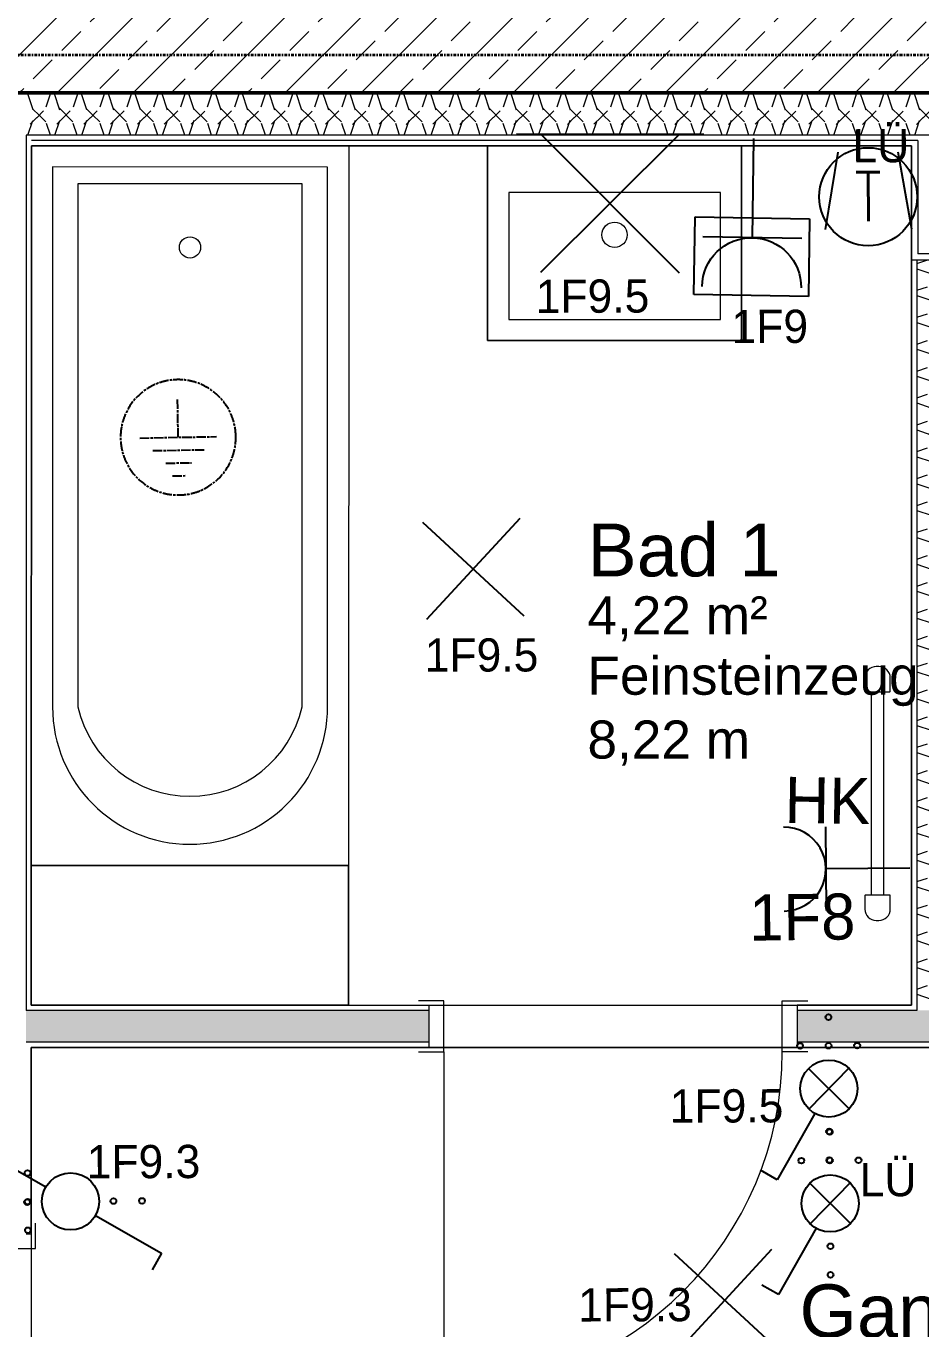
# Model space of a CAD drawing. Header units: metres. Extents: x -17679 to 22565, y -12299 to 33430.
# Drawn here: x -533 to 1582, y -4098 to -1020 of the extents above; entities that cross this region are included whole.
import ezdxf
from ezdxf.enums import TextEntityAlignment as Align

# ---------------------------------------------------------------- set-up
doc = ezdxf.new("R2010")
doc.units = ezdxf.units.M
doc.linetypes.add('ACAD_ISO08W100', pattern=[36, 24, -3, 6, -3])
doc.linetypes.add('Strich Punkt Mittel', pattern=[0.015875, 0.00635, -0.004763, 0, -0.004763])
doc.layers.get('0').update_dxf_attribs({"color": 252})
for name, color, linetype, lineweight in [('A_Decken', 8, 'Continuous', 13), ('A_Raeume_', 7, 'Continuous', 5), ('A_Raeume_Beschriftung_', 7, 'Continuous', 9), ('A_Raster_', 1, 'Continuous', 9), ('A_Sanitaer', 3, 'Continuous', 13), ('A_Tueren', 31, 'Continuous', 13), ('A_Waende', 7, 'Continuous', 13), ('M-EQPM', 50, 'Continuous', 5)]:
    doc.layers.add(name, color=color, linetype=linetype, lineweight=lineweight)
doc.layers.add('E_ERDUNG', color=150, linetype='ACAD_ISO08W100', true_color=0x0f87ff)
doc.layers.add('E_Steckdose+Schalter', color=150, linetype='Continuous', true_color=0x0b6cf4)
doc.layers.add('ET_LEGENDE - Wohnung$0$800_KO_HI____L', color=130, linetype='Continuous')
doc.styles.add('Arial_2', font='arial.ttf', dxfattribs={"height": 0.09})
doc.styles.add('Arial_4', font='arial.ttf', dxfattribs={"height": 0.125})
doc.styles.add('ET_LEGENDE - Wohnung$0$ROMANS', font='romans.shx', dxfattribs={"width": 0.6})

# ---------------------------------------------------------------- blocks, each defined once
blk = doc.blocks.new('*U548')
for p, q in [((25, 43.3), (91.7, 158.8)), ((91.7, 158.8), (120.5, 142.1)), ((-35.4, -35.4), (35.4, 35.4)), ((35.4, -35.4), (-35.4, 35.4))]:
    blk.add_line(p, q)
blk.add_circle((0, 0), 50)
at = {"layer": 'ET_LEGENDE - Wohnung$0$800_KO_HI____L'}
for centre in [(0, 125), (0, 75), (-50, -75), (0, -75), (50, -75), (0, -125)]:
    blk.add_circle(centre, 5, dxfattribs=at)
at = {"style": 'ET_LEGENDE - Wohnung$0$ROMANS', "width": 0.6, "flags": 1}
for tag, p in [('RAUMBUCHNUMMER', (-0.2, -465.7)), ('ANLAGE', (-0.2, -615.7))]:
    blk.add_attdef(tag, text='', height=100, dxfattribs=at).set_placement(p, align=Align.MIDDLE)
for tag, p in [('TEILANLAGE_NR', (-0.2, -765.7)), ('KOMPONENTE', (-0.2, -915.7)), ('KOMPONENTE_NR', (-0.2, -1065.7)), ('BEZEICHNUNG', (-0.2, -1215.7)), ('TYP', (-0.2, -1365.7)), ('HERSTELLER', (-0.2, -1515.7)), ('MODEL', (-0.2, -1665.7)), ('LEISTUNG_MAX', (-0.2, -1815.7)), ('SPEZIFISCH_1', (-0.2, -1965.7)), ('SPEZIFISCH_2', (-0.2, -2115.7)), ('SPEZIFISCH_3', (-0.2, -2265.7)), ('SPEZIFISCH_4', (-0.2, -2415.7)), ('SPEZIFISCH_5', (-0.2, -2565.7)), ('GEWERKE_CODE', (-0.2, -2715.7)), ('LV_POS', (-0.2, -2865.7)), ('ZAEHLER', (-0.2, -3015.7)), ('PLATZHALTER_1', (-0.2, -3165.7)), ('PLATZHALTER_2', (-0.2, -3315.7)), ('PLATZHALTER_3', (-0.2, -3465.7)), ('JOBLISTE_VDMA', (-0.2, -3615.7)), ('ET_SPEZIFISCH_1', (-0.2, -3765.7)), ('ET_SPEZIFISCH_2', (-0.2, -3915.7)), ('ET_SPEZIFISCH_3', (-0.2, -4065.7)), ('ET_SPEZIFISCH_4', (-0.2, -4215.7)), ('ET_SPEZIFISCH_5', (-0.2, -4365.7)), ('ET_SPEZIFISCH_6', (-0.2, -4515.7)), ('ET_SPEZIFISCH_7', (-0.2, -4665.7))]:
    blk.add_attdef(tag, text='', height=100, dxfattribs=at).set_placement(p, align=Align.MIDDLE_CENTER)
blk = doc.blocks.new('*U543')
for p, q in [((-70.7, -70.7), (70.7, 70.7)), ((70.7, -70.7), (-70.7, 70.7))]:
    blk.add_line(p, q)
at = {"style": 'ET_LEGENDE - Wohnung$0$ROMANS', "width": 0.6, "flags": 1}
for tag, p in [('RAUMBUCHNUMMER', (0, -400)), ('ANLAGE', (0, -550))]:
    blk.add_attdef(tag, text='', height=100, dxfattribs=at).set_placement(p, align=Align.MIDDLE)
for tag, p in [('TEILANLAGE_NR', (0, -700)), ('KOMPONENTE', (0, -850)), ('KOMPONENTE_NR', (0, -1000)), ('BEZEICHNUNG', (0, -1150)), ('TYP', (0, -1300)), ('HERSTELLER', (0, -1450)), ('MODEL', (0, -1600)), ('LEISTUNG_MAX', (0, -1750)), ('SPEZIFISCH_1', (0, -1900)), ('SPEZIFISCH_2', (0, -2050)), ('SPEZIFISCH_3', (0, -2200)), ('SPEZIFISCH_4', (0, -2350)), ('SPEZIFISCH_5', (0, -2500)), ('GEWERKE_CODE', (0, -2650)), ('LV_POS', (0, -2800)), ('ZAEHLER', (0, -2950)), ('PLATZHALTER_1', (0, -3100)), ('PLATZHALTER_2', (0, -3250)), ('PLATZHALTER_3', (0, -3400)), ('JOBLISTE_VDMA', (0, -3550)), ('ET_SPEZIFISCH_1', (0, -3700)), ('ET_SPEZIFISCH_2', (0, -3850)), ('ET_SPEZIFISCH_3', (0, -4000)), ('ET_SPEZIFISCH_4', (0, -4150)), ('ET_SPEZIFISCH_5', (0, -4300)), ('ET_SPEZIFISCH_6', (0, -4450)), ('ET_SPEZIFISCH_7', (0, -4600))]:
    blk.add_attdef(tag, text='', height=100, dxfattribs=at).set_placement(p, align=Align.MIDDLE_CENTER)
blk = doc.blocks.new('*U546')
for p, q in [((-70.7, -70.7), (70.7, 70.7)), ((70.7, -70.7), (-70.7, 70.7)), ((-95.7, -70.7), (95.7, -70.7))]:
    blk.add_line(p, q)
at = {"style": 'ET_LEGENDE - Wohnung$0$ROMANS', "width": 0.6, "flags": 1}
for tag, p in [('RAUMBUCHNUMMER', (0, -400)), ('ANLAGE', (0, -550))]:
    blk.add_attdef(tag, text='', height=100, dxfattribs=at).set_placement(p, align=Align.MIDDLE)
for tag, p in [('TEILANLAGE_NR', (0, -700)), ('KOMPONENTE', (0, -850)), ('KOMPONENTE_NR', (0, -1000)), ('BEZEICHNUNG', (0, -1150)), ('TYP', (0, -1300)), ('HERSTELLER', (0, -1450)), ('MODEL', (0, -1600)), ('LEISTUNG_MAX', (0, -1750)), ('SPEZIFISCH_1', (0, -1900)), ('SPEZIFISCH_2', (0, -2050)), ('SPEZIFISCH_3', (0, -2200)), ('SPEZIFISCH_4', (0, -2350)), ('SPEZIFISCH_5', (0, -2500)), ('GEWERKE_CODE', (0, -2650)), ('LV_POS', (0, -2800)), ('ZAEHLER', (0, -2950)), ('PLATZHALTER_1', (0, -3100)), ('PLATZHALTER_2', (0, -3250)), ('PLATZHALTER_3', (0, -3400)), ('JOBLISTE_VDMA', (0, -3550)), ('ET_SPEZIFISCH_1', (0, -3700)), ('ET_SPEZIFISCH_2', (0, -3850)), ('ET_SPEZIFISCH_3', (0, -4000)), ('ET_SPEZIFISCH_4', (0, -4150)), ('ET_SPEZIFISCH_5', (0, -4300)), ('ET_SPEZIFISCH_6', (0, -4450)), ('ET_SPEZIFISCH_7', (0, -4600))]:
    blk.add_attdef(tag, text='', height=100, dxfattribs=at).set_placement(p, align=Align.MIDDLE_CENTER)
blk = doc.blocks.new('*U547')
for p, q in [((0, 0), (0, 97.7)), ((-97.7, 0), (97.7, 0)), ((-65.1, -32.6), (65.1, -32.6)), ((-32.6, -65.1), (32.6, -65.1)), ((-16.3, -97.7), (16.3, -97.7))]:
    blk.add_line(p, q)
blk.add_ellipse((0, 0), major_axis=(-103.6, 103.6), ratio=1, start_param=3.926991, end_param=10.210176)
at = {"style": 'ET_LEGENDE - Wohnung$0$ROMANS', "width": 0.6, "flags": 1}
for tag, p in [('RAUMBUCHNUMMER', (0, -425)), ('ANLAGE', (0, -575))]:
    blk.add_attdef(tag, text='', height=100, dxfattribs=at).set_placement(p, align=Align.MIDDLE)
for tag, p in [('TEILANLAGE_NR', (0, -725)), ('KOMPONENTE', (0, -875)), ('KOMPONENTE_NR', (0, -1025)), ('BEZEICHNUNG', (0, -1175)), ('TYP', (0, -1325)), ('HERSTELLER', (0, -1475)), ('MODEL', (0, -1625)), ('LEISTUNG_MAX', (0, -1775)), ('SPEZIFISCH_1', (0, -1925)), ('SPEZIFISCH_2', (0, -2075)), ('SPEZIFISCH_3', (0, -2225)), ('SPEZIFISCH_4', (0, -2375)), ('SPEZIFISCH_5', (0, -2525)), ('GEWERKE_CODE', (0, -2675)), ('LV_POS', (0, -2825)), ('ZAEHLER', (0, -2975)), ('PLATZHALTER_1', (0, -3125)), ('PLATZHALTER_2', (0, -3275)), ('PLATZHALTER_3', (0, -3425)), ('JOBLISTE_VDMA', (0, -3575)), ('ET_SPEZIFISCH_1', (0, -3725)), ('ET_SPEZIFISCH_2', (0, -3875)), ('ET_SPEZIFISCH_3', (0, -4025)), ('ET_SPEZIFISCH_4', (0, -4175)), ('ET_SPEZIFISCH_5', (0, -4325)), ('ET_SPEZIFISCH_6', (0, -4475)), ('ET_SPEZIFISCH_7', (0, -4625))]:
    blk.add_attdef(tag, text='', height=100, dxfattribs=at).set_placement(p, align=Align.MIDDLE_CENTER)
blk = doc.blocks.new('*U557')
for p, q in [((71.8, 72.9), (-72.6, 72.9)), ((-72.6, 72.9), (-72.6, -25.1)), ((71.8, -25.1), (71.8, 72.9)), ((62.5, 0), (-62.5, 0)), ((0, 0), (0, -125)), ((-72.6, -25.1), (71.8, -25.1))]:
    blk.add_line(p, q)
blk.add_arc((0, 62.5), 62.5, 180, 0)
at = {"style": 'ET_LEGENDE - Wohnung$0$ROMANS', "width": 0.8, "flags": 1}
for tag, p in [('RAUMBUCHNUMMER', (0, -425)), ('ANLAGE', (0, -595.4)), ('TEILANLAGE_NR', (0, -755.5)), ('KOMPONENTE', (0, -901.3)), ('KOMPONENTE_NR', (0, -1063.3)), ('BEZEICHNUNG', (0, -1205.6)), ('TYP', (0, -1346.7)), ('HERSTELLER', (0, -1514.1)), ('MODEL', (0, -1677.3)), ('LEISTUNG_MAX', (0, -1851.5)), ('SPEZIFISCH_1', (0, -2012.8)), ('SPEZIFISCH_2', (0, -2200)), ('SPEZIFISCH_3', (0, -2374.2)), ('SPEZIFISCH_4', (0, -2548.5)), ('SPEZIFISCH_5', (0, -2722.7)), ('GEWERKE_CODE', (0, -2897)), ('LV_POS', (0, -3071.2)), ('ZAEHLER', (0, -3245.5)), ('PLATZHALTER_1', (0, -3419.7)), ('PLATZHALTER_2', (0, -3594)), ('PLATZHALTER_3', (0, -3768.2)), ('JOBLISTE_VDMA', (0, -3942.5))]:
    blk.add_attdef(tag, text='', height=100, dxfattribs=at).set_placement(p, align=Align.MIDDLE)
blk = doc.blocks.new('*U554')
for p, q in [((-61.1, 91.5), (-88.1, -65.9)), ((61.1, 91.4), (88.1, -65.9))]:
    blk.add_line(p, q)
blk.add_circle((0, 0), 100)
at = {"style": 'ET_LEGENDE - Wohnung$0$ROMANS', "width": 0.8}
blk.add_text('T', height=100, dxfattribs=at).set_placement((0, 0), align=Align.MIDDLE_CENTER)
at = {"style": 'ET_LEGENDE - Wohnung$0$ROMANS', "width": 0.6, "flags": 1}
for tag, p in [('RAUMBUCHNUMMER', (0, -400)), ('ANLAGE', (0, -550))]:
    blk.add_attdef(tag, text='', height=100, dxfattribs=at).set_placement(p, align=Align.MIDDLE)
for tag, p in [('TEILANLAGE_NR', (0, -700)), ('KOMPONENTE', (0, -850)), ('KOMPONENTE_NR', (0, -1000)), ('BEZEICHNUNG', (0, -1150)), ('TYP', (0, -1300)), ('HERSTELLER', (0, -1450)), ('MODEL', (0, -1600)), ('LEISTUNG_MAX', (0, -1750)), ('SPEZIFISCH_1', (0, -1900)), ('SPEZIFISCH_2', (0, -2050)), ('SPEZIFISCH_3', (0, -2200)), ('SPEZIFISCH_4', (0, -2350)), ('SPEZIFISCH_5', (0, -2500)), ('GEWERKE_CODE', (0, -2650)), ('LV_POS', (0, -2800)), ('ZAEHLER', (0, -2950)), ('PLATZHALTER_1', (0, -3100)), ('PLATZHALTER_2', (0, -3250)), ('PLATZHALTER_3', (0, -3400)), ('JOBLISTE_VDMA', (0, -3550)), ('ET_SPEZIFISCH_1', (0, -3700)), ('ET_SPEZIFISCH_2', (0, -3850)), ('ET_SPEZIFISCH_3', (0, -4000)), ('ET_SPEZIFISCH_4', (0, -4150)), ('ET_SPEZIFISCH_5', (0, -4300)), ('ET_SPEZIFISCH_6', (0, -4450)), ('ET_SPEZIFISCH_7', (0, -4600))]:
    blk.add_attdef(tag, text='', height=100, dxfattribs=at).set_placement(p, align=Align.MIDDLE_CENTER)
blk = doc.blocks.new('*U553')
for p, q in [((62.5, 0), (-62.5, 0)), ((0, 0), (0, -125))]:
    blk.add_line(p, q)
blk.add_arc((0, 62.5), 62.5, 180, 0)
at = {"style": 'ET_LEGENDE - Wohnung$0$ROMANS', "width": 0.8, "flags": 1}
for tag, p in [('RAUMBUCHNUMMER', (0, -425)), ('ANLAGE', (0, -595.4)), ('TEILANLAGE_NR', (0, -755.5)), ('KOMPONENTE', (0, -901.3)), ('KOMPONENTE_NR', (0, -1063.3)), ('BEZEICHNUNG', (0, -1205.6)), ('TYP', (0, -1346.7)), ('HERSTELLER', (0, -1514.1)), ('MODEL', (0, -1677.3)), ('LEISTUNG_MAX', (0, -1851.5)), ('SPEZIFISCH_1', (0, -2012.8)), ('SPEZIFISCH_2', (0, -2200)), ('SPEZIFISCH_3', (0, -2374.2)), ('SPEZIFISCH_4', (0, -2548.5)), ('SPEZIFISCH_5', (0, -2722.7)), ('GEWERKE_CODE', (0, -2897)), ('LV_POS', (0, -3071.2)), ('ZAEHLER', (0, -3245.5)), ('PLATZHALTER_1', (0, -3419.7)), ('PLATZHALTER_2', (0, -3594)), ('PLATZHALTER_3', (0, -3768.2)), ('JOBLISTE_VDMA', (0, -3942.5)), ('ET_SPEZIFISCH_1', (0, -4116.7)), ('ET_SPEZIFISCH_2', (0, -4291)), ('ET_SPEZIFISCH_3', (0, -4465.2)), ('ET_SPEZIFISCH_4', (0, -4639.5)), ('ET_SPEZIFISCH_5', (0, -4813.7)), ('ET_SPEZIFISCH_6', (0, -4988)), ('ET_SPEZIFISCH_7', (0, -5162.2))]:
    blk.add_attdef(tag, text='', height=100, dxfattribs=at).set_placement(p, align=Align.MIDDLE)
blk = doc.blocks.new('*U533')
for p, q in [((25, 43.3), (91.7, 158.8)), ((91.7, 158.8), (120.5, 142.1)), ((-25, -43.3), (-91.7, -158.8)), ((-91.7, -158.8), (-120.5, -142.1))]:
    blk.add_line(p, q)
blk.add_circle((0, 0), 50)
at = {"layer": 'ET_LEGENDE - Wohnung$0$800_KO_HI____L'}
for centre in [(0, 125), (0, 75), (-50, -75), (0, -75), (50, -75), (0, -125)]:
    blk.add_circle(centre, 5, dxfattribs=at)
at = {"style": 'ET_LEGENDE - Wohnung$0$ROMANS', "width": 0.6, "flags": 1}
for tag, p in [('RAUMBUCHNUMMER', (-0.2, -465.7)), ('ANLAGE', (-0.2, -615.7))]:
    blk.add_attdef(tag, text='', height=100, dxfattribs=at).set_placement(p, align=Align.MIDDLE)
for tag, p in [('TEILANLAGE_NR', (-0.2, -765.7)), ('KOMPONENTE', (-0.2, -915.7)), ('KOMPONENTE_NR', (-0.2, -1065.7)), ('BEZEICHNUNG', (-0.2, -1215.7)), ('TYP', (-0.2, -1365.7)), ('HERSTELLER', (-0.2, -1515.7)), ('MODEL', (-0.2, -1665.7)), ('LEISTUNG_MAX', (-0.2, -1815.7)), ('SPEZIFISCH_1', (-0.2, -1965.7)), ('SPEZIFISCH_2', (-0.2, -2115.7)), ('SPEZIFISCH_3', (-0.2, -2265.7)), ('SPEZIFISCH_4', (-0.2, -2415.7)), ('SPEZIFISCH_5', (-0.2, -2565.7)), ('GEWERKE_CODE', (-0.2, -2715.7)), ('LV_POS', (-0.2, -2865.7)), ('ZAEHLER', (-0.2, -3015.7)), ('PLATZHALTER_1', (-0.2, -3165.7)), ('PLATZHALTER_2', (-0.2, -3315.7)), ('PLATZHALTER_3', (-0.2, -3465.7)), ('JOBLISTE_VDMA', (-0.2, -3615.7)), ('ET_SPEZIFISCH_1', (-0.2, -3765.7)), ('ET_SPEZIFISCH_2', (-0.2, -3915.7)), ('ET_SPEZIFISCH_3', (-0.2, -4065.7)), ('ET_SPEZIFISCH_4', (-0.2, -4215.7)), ('ET_SPEZIFISCH_5', (-0.2, -4365.7)), ('ET_SPEZIFISCH_6', (-0.2, -4515.7)), ('ET_SPEZIFISCH_7', (-0.2, -4665.7))]:
    blk.add_attdef(tag, text='', height=100, dxfattribs=at).set_placement(p, align=Align.MIDDLE_CENTER)
blk = doc.blocks.new('*U534')
for p, q in [((25, 43.3), (91.7, 158.8)), ((91.7, 158.8), (120.5, 142.1))]:
    blk.add_line(p, q)
blk.add_circle((0, 0), 50)
at = {"layer": 'ET_LEGENDE - Wohnung$0$800_KO_HI____L'}
for centre in [(0, 125), (0, 75), (-50, -75), (0, -75), (50, -75), (0, -125)]:
    blk.add_circle(centre, 5, dxfattribs=at)
at = {"style": 'ET_LEGENDE - Wohnung$0$ROMANS', "width": 0.6, "flags": 1}
for tag, p in [('RAUMBUCHNUMMER', (-0.2, -465.7)), ('ANLAGE', (-0.2, -615.7))]:
    blk.add_attdef(tag, text='', height=100, dxfattribs=at).set_placement(p, align=Align.MIDDLE)
for tag, p in [('TEILANLAGE_NR', (-0.2, -765.7)), ('KOMPONENTE', (-0.2, -915.7)), ('KOMPONENTE_NR', (-0.2, -1065.7)), ('BEZEICHNUNG', (-0.2, -1215.7)), ('TYP', (-0.2, -1365.7)), ('HERSTELLER', (-0.2, -1515.7)), ('MODEL', (-0.2, -1665.7)), ('LEISTUNG_MAX', (-0.2, -1815.7)), ('SPEZIFISCH_1', (-0.2, -1965.7)), ('SPEZIFISCH_2', (-0.2, -2115.7)), ('SPEZIFISCH_3', (-0.2, -2265.7)), ('SPEZIFISCH_4', (-0.2, -2415.7)), ('SPEZIFISCH_5', (-0.2, -2565.7)), ('GEWERKE_CODE', (-0.2, -2715.7)), ('LV_POS', (-0.2, -2865.7)), ('ZAEHLER', (-0.2, -3015.7)), ('PLATZHALTER_1', (-0.2, -3165.7)), ('PLATZHALTER_2', (-0.2, -3315.7)), ('PLATZHALTER_3', (-0.2, -3465.7)), ('JOBLISTE_VDMA', (-0.2, -3615.7)), ('ET_SPEZIFISCH_1', (-0.2, -3765.7)), ('ET_SPEZIFISCH_2', (-0.2, -3915.7)), ('ET_SPEZIFISCH_3', (-0.2, -4065.7)), ('ET_SPEZIFISCH_4', (-0.2, -4215.7)), ('ET_SPEZIFISCH_5', (-0.2, -4365.7)), ('ET_SPEZIFISCH_6', (-0.2, -4515.7)), ('ET_SPEZIFISCH_7', (-0.2, -4665.7))]:
    blk.add_attdef(tag, text='', height=100, dxfattribs=at).set_placement(p, align=Align.MIDDLE_CENTER)
blk = doc.blocks.new('UZ_D1 - SL_0800x2000_Zimmertür_Stahlzarge_GK-7175508-263_PP_03DG_BT2')
at = {"layer": 'A_Tueren', "lineweight": 5}
for p, q in [((-0.4, 0.06), (-0.46, 0.06)), ((-0.4, -0.06), (-0.4, 0.06)), ((0.4, 0.06), (0.46, 0.06)), ((0.4, -0.06), (0.4, 0.06)), ((-0.46, -0.06), (-0.4, -0.06)), ((0.46, -0.06), (0.4, -0.06)), ((0.4, -0.06), (0.4, -0.86))]:
    blk.add_line(p, q, dxfattribs=at)
blk.add_arc((0.4, -0.06), 0.8, 180, 270, dxfattribs=at)
blk = doc.blocks.new('Sani_Waschtisch_Wandbasiert_eckig_einzel - 600 x 460-11409003-263_PP_03DG_BT2')
at = {"layer": 'A_Sanitaer', "lineweight": 5}
for p, q in [((-0.1774, -0.5225), (-0.1774, -0.0625)), ((-0.1774, -0.0625), (-0.1774, -0.5225)), ((0.4226, -0.0625), (0.4226, -0.5225)), ((0.4226, -0.5225), (0.4226, -0.0625)), ((0.3726, -0.1725), (-0.1274, -0.1725)), ((-0.1274, -0.1725), (-0.1274, -0.4725)), ((0.3726, -0.4725), (0.3726, -0.1725)), ((-0.1274, -0.4725), (0.3726, -0.4725)), ((0.4226, -0.5225), (-0.1774, -0.5225)), ((-0.1774, -0.5225), (0.4226, -0.5225))]:
    blk.add_line(p, q, dxfattribs=at)
blk.add_circle((0.1226, -0.2725), 0.03, dxfattribs=at)
blk = doc.blocks.new('Sani_Badewanne - 750x1700-11065248-263_PP_03DG_BT2')
at = {"layer": 'A_Sanitaer', "lineweight": 5}
for p, q in [((0.375, -0.0001), (0.375, -1.7)), ((0.375, -0.0001), (0.375, -1.7)), ((0.375, -1.7), (-0.375, -1.7)), ((0.375, -1.7), (-0.375, -1.7))]:
    blk.add_line(p, q, dxfattribs=at)
at = {"layer": 'A_Sanitaer'}
for p, q in [((0.375, -0.0001), (0.375, -1.7)), ((0.325, -0.05), (-0.325, -0.05)), ((-0.325, -0.05), (-0.325, -1.325)), ((0.325, -1.325), (0.325, -0.05)), ((-0.265, -0.09), (-0.265, -1.325)), ((0.265, -0.09), (-0.265, -0.09)), ((0.265, -1.325), (0.265, -0.09)), ((0.375, -1.7), (-0.375, -1.7)), ((0.375, -1.7), (-0.375, -1.7)), ((-0.375, -1.7), (-0.375, -2.0299)), ((-0.375, -2.0299), (-0.375, -1.7)), ((-0.375, -1.7), (0.375, -1.7)), ((0.375, -2.0299), (0.375, -1.7)), ((0.375, -1.7), (0.375, -2.0299)), ((0.375, -2.0299), (-0.375, -2.0299))]:
    blk.add_line(p, q, dxfattribs=at)
blk.add_circle((0, -0.24), 0.025, dxfattribs=at)
for centre, radius, start, end in [((0, -1.325), 0.325, 180, 270), ((0, -1.265), 0.2717, 192.7575, 270), ((0, -1.265), 0.2717, 270, 347.2425), ((0, -1.325), 0.325, 270, 0)]:
    blk.add_arc(centre, radius, start, end, dxfattribs=at)
blk = doc.blocks.new('UZ_D1 - SL_0800x2000_Zimmertür_Stahlzarge_GK-7175609-263_PP_03DG_BT2')
at = {"layer": 'A_Tueren', "lineweight": 5}
for p, q in [((0.4, 0.06), (0.4, 0.86)), ((-0.46, 0.06), (-0.4, 0.06)), ((-0.4, 0.06), (-0.4, -0.06)), ((0.4, 0.06), (0.4, -0.06)), ((0.46, 0.06), (0.4, 0.06)), ((-0.4, -0.06), (-0.46, -0.06)), ((0.4, -0.06), (0.46, -0.06))]:
    blk.add_line(p, q, dxfattribs=at)
blk.add_arc((0.4, 0.06), 0.8, 90, 180, dxfattribs=at)
blk = doc.blocks.new('HLS_Heizkörper Bad - 60x120-V102-263_PP_03DG_BT2')
at = {"layer": 'M-EQPM'}
for p, q in [((-0.242, -0.05), (-0.273, -0.05)), ((-0.24, -0.108), (-0.24, -0.052)), ((0.24, -0.052), (0.24, -0.108)), ((0.273, -0.05), (0.242, -0.05)), ((-0.3, -0.077), (-0.3, -0.083)), ((0.24, -0.065), (-0.24, -0.065)), ((0.3, -0.083), (0.3, -0.077)), ((-0.273, -0.11), (-0.242, -0.11)), ((-0.24, -0.095), (0.24, -0.095)), ((0.242, -0.11), (0.273, -0.11))]:
    blk.add_line(p, q, dxfattribs=at)
for centre, radius, start, end in [((-0.273, -0.077), 0.027, 90, 180), ((-0.242, -0.052), 0.00198, 360, 90), ((-0.242, -0.052), 0.00198, 45, 75), ((0.242, -0.052), 0.002, 90, 180), ((0.273, -0.077), 0.027, 360, 90), ((-0.273, -0.083), 0.027, 180, 270), ((0.273, -0.083), 0.027, 270, 360), ((-0.242, -0.108), 0.002, 270, 360), ((-0.242, -0.108), 0.002, 270, 360), ((0.242, -0.108), 0.00198, 180, 270), ((0.242, -0.108), 0.00198, 180, 270)]:
    blk.add_arc(centre, radius, start, end, dxfattribs=at)
blk = doc.blocks.new('6546546')
at = {"layer": 'A_Waende', "lineweight": 5, "true_color": 0x636466}
h = blk.add_hatch(dxfattribs=at)
h.set_pattern_fill('FP_2', color=251, style=0, pattern_type=2)
h.set_pattern_definition([(45, (0, 0), (-0.08980256, 0.08980256), []), (45, (0.0898, 0), (-0.08980256, 0.08980256), [0.0635, -0.03175])])
h.paths.add_polyline_path([(-47.0638, 55.0286), (-47.0638, 55.2086), (-53.1235, 55.2087), (-53.1235, 55.0288), (-47.0639, 55.0286)])
h = blk.add_hatch(dxfattribs=at)
h.set_pattern_fill('FP_42', color=251, angle=-112.36, style=0, pattern_type=2)
h.set_pattern_definition([(44.998, (-49.203905, 54.90348), (0.127012, 0.2539954), [0.02245, -0.15715]), (44.998, (-49.15602, 55.01462), (0.127012, 0.2539954), [0.02245, -0.15715]), (44.998, (-49.14021, 54.90323), (0.127012, 0.2539954), [0.02245, -0.15715]), (44.998, (-49.09325, 55.01475), (0.127012, 0.2539954), [0.02245, -0.15715]), (71.563, (-49.187592, 54.919475), (0.1270184, 0.5079932), [0.0502, -0.35141]), (71.563, (-49.17227, 54.967238), (0.1270184, 0.5079932), [0.0502, -0.35141]), (71.563, (-49.124823, 54.919606), (0.1270184, 0.5079932), [0.0502, -0.35141]), (71.563, (-49.108576, 54.96699), (0.1270184, 0.5079932), [0.0502, -0.35141]), (134.998, (-49.18833, 55.014935), (0.1269946, -0.254004), [0.02245, -0.15715]), (134.998, (-49.14021, 54.90323), (0.1269946, -0.254004), [0.02245, -0.15715]), (134.998, (-49.12464, 55.014685), (0.1269946, -0.254004), [0.02245, -0.15715]), (134.998, (-49.07706, 54.90428), (0.1269946, -0.254004), [0.02245, -0.15715]), (108.433, (-49.17227, 54.967238), (0.126983, -0.5080021), [0.0502, -0.35141]), (108.433, (-49.156208, 54.91954), (0.126983, -0.5080021), [0.0502, -0.35141]), (108.433, (-49.108576, 54.96699), (0.126983, -0.5080021), [0.0502, -0.35141]), (108.433, (-49.092514, 54.91929), (0.126983, -0.5080021), [0.0502, -0.35141])])
h.paths.add_polyline_path([(-48.1189, 54.9287), (-48.1189, 55.0287), (-50.2564, 55.0287), (-50.2564, 54.9287), (-48.1339, 54.9287)])
h = blk.add_hatch(dxfattribs=at)
h.set_pattern_fill('FP_40', color=251, angle=-112.36, style=0, pattern_type=2)
h.set_pattern_definition([(314.998, (-48.16422, 53.75349), (0.253995, -0.127012), [0.02245, -0.15715]), (314.998, (-48.052695, 53.70653), (0.253995, -0.127012), [0.02245, -0.15715]), (314.998, (-48.16409, 53.69072), (0.253995, -0.127012), [0.02245, -0.15715]), (314.998, (-48.05294, 53.64284), (0.253995, -0.127012), [0.02245, -0.15715]), (341.563, (-48.14784, 53.738102), (0.5079932, -0.1270184), [0.0502, -0.35141]), (341.563, (-48.100457, 53.721855), (0.5079932, -0.1270184), [0.0502, -0.35141]), (341.563, (-48.14809, 53.674408), (0.5079932, -0.1270184), [0.0502, -0.35141]), (341.563, (-48.100707, 53.65816), (0.5079932, -0.1270184), [0.0502, -0.35141]), (44.998, (-48.05276, 53.73792), (-0.254004, -0.126995), [0.02245, -0.15715]), (44.998, (-48.16409, 53.69072), (-0.254004, -0.126995), [0.02245, -0.15715]), (44.998, (-48.05301, 53.67422), (-0.254004, -0.126995), [0.02245, -0.15715]), (44.998, (-48.164335, 53.62703), (-0.254004, -0.1269946), [0.02245, -0.15715]), (18.433, (-48.100457, 53.721855), (-0.5080021, -0.126983), [0.0502, -0.35141]), (18.433, (-48.148154, 53.705793), (-0.5080021, -0.126983), [0.0502, -0.35141]), (18.433, (-48.100707, 53.65816), (-0.5080021, -0.126983), [0.0502, -0.35141]), (18.433, (-48.148023, 53.643023), (-0.5080021, -0.126983), [0.0502, -0.35141])])
h.paths.add_polyline_path([(-48.0765, 52.8738), (-48.0764, 54.6337), (-48.1514, 54.6337), (-48.1515, 52.8738)])
h.paths.add_polyline_path([(-48.0765, 52.8613), (-48.0765, 52.8738), (-48.1515, 52.8738), (-48.1515, 52.8613)])
h = blk.add_hatch(dxfattribs=at)
h.set_pattern_fill('FP_80', color=251, angle=-112.36, style=0, pattern_type=2)
h.set_pattern_definition([(224.998, (-48.613845, 52.87336), (-0.1270123, -0.2539954), [0.02245, -0.15715]), (224.998, (-48.66173, 52.76222), (-0.1270123, -0.2539954), [0.02245, -0.15715]), (224.998, (-48.67754, 52.87361), (-0.1270123, -0.2539954), [0.02245, -0.15715]), (224.998, (-48.72542, 52.76247), (-0.1270123, -0.2539954), [0.02245, -0.15715]), (251.563, (-48.629777, 52.85829), (-0.1270184, -0.5079932), [0.0502, -0.35141]), (251.563, (-48.6451, 52.81053), (-0.1270184, -0.5079932), [0.0502, -0.35141]), (251.563, (-48.69347, 52.85854), (-0.1270184, -0.5079932), [0.0502, -0.35141]), (251.563, (-48.709173, 52.809854), (-0.1270184, -0.5079932), [0.0502, -0.35141]), (314.998, (-48.62996, 52.76321), (-0.1269946, 0.2540043), [0.02245, -0.15715]), (314.998, (-48.67754, 52.87361), (-0.1269946, 0.2540043), [0.02245, -0.15715]), (314.998, (-48.69311, 52.76216), (-0.1269946, 0.2540043), [0.02245, -0.15715]), (314.998, (-48.74123, 52.87386), (-0.1269946, 0.2540043), [0.02245, -0.15715]), (288.433, (-48.6451, 52.81053), (-0.126983, 0.5080021), [0.0502, -0.35141]), (288.433, (-48.66116, 52.858226), (-0.126983, 0.5080021), [0.0502, -0.35141]), (288.433, (-48.709173, 52.809854), (-0.126983, 0.5080021), [0.0502, -0.35141]), (288.433, (-48.725236, 52.85755), (-0.126983, 0.5080021), [0.0502, -0.35141])])
h.paths.add_polyline_path([(-46.9838, 52.8613), (-47.119, 52.8613), (-47.119, 52.7863), (-46.9838, 52.7863)])
h.paths.add_polyline_path([(-46.9713, 52.7863), (-46.9713, 52.8613), (-46.9838, 52.8613), (-46.9838, 52.7863), (-46.9788, 52.7863)])
h.paths.add_polyline_path([(-47.989, 52.7863), (-47.989, 52.8613), (-48.434, 52.8613), (-48.434, 52.7863), (-48.0639, 52.7863)])
h.paths.add_polyline_path([(-49.304, 52.7863), (-49.304, 52.8613), (-50.244, 52.8614), (-50.2439, 52.7864), (-49.7905, 52.7863)])
h.paths.add_polyline_path([(-50.244, 52.7864), (-50.244, 52.7864), (-50.244, 52.8614), (-50.2565, 52.8614), (-50.2564, 52.7864)])
at = {"layer": 'A_Decken', "color": 251, "true_color": 0x636466}
for p, q in [((-50.244, 52.8739), (-49.304, 52.8738)), ((-49.304, 52.7738), (-48.434, 52.7738))]:
    blk.add_line(p, q, dxfattribs=at)
at = {"layer": 'A_Raeume_', "color": 251, "true_color": 0x636466, "flags": 128}
for points in [[(-48.164, 52.8738), (-48.1639, 54.6337), (-48.1639, 54.9037), (-50.2439, 54.9037), (-50.244, 52.8739), (-50.141, 52.8739)], [(-50.244, 52.7739), (-50.244, 51.3487), (-49.169, 51.3487), (-49.169, 51.5738), (-46.944, 51.5738), (-46.944, 52.7738), (-48.114, 52.7738)]]:
    blk.add_lwpolyline(points, close=True, dxfattribs=at)
at = {"layer": 'A_Raster_', "color": 251, "linetype": 'Strich Punkt Mittel', "lineweight": 35, "true_color": 0x636466}
blk.add_line((-56.2436, 55.1189), (-32.135, 55.1182), dxfattribs=at)
at = {"layer": 'A_Waende', "color": 251, "lineweight": 50, "true_color": 0x636466}
blk.add_line((-53.1235, 55.0288), (-46.8838, 55.0286), dxfattribs=at)
at = {"layer": 'A_Waende', "color": 251, "true_color": 0x636466}
for p, q in [((-50.2564, 54.9287), (-50.2565, 52.8614)), ((-48.1189, 54.9287), (-50.2564, 54.9287)), ((-50.244, 52.8739), (-50.2439, 54.9037)), ((-50.2439, 54.9037), (-48.1639, 54.9037)), ((-48.1639, 54.9037), (-48.164, 52.8738)), ((-46.8838, 54.6336), (-48.1639, 54.6337)), ((-48.1514, 54.6337), (-48.1515, 52.8613)), ((-49.304, 52.8613), (-50.2565, 52.8614)), ((-50.244, 52.8739), (-50.244, 52.8739)), ((-49.304, 52.8613), (-49.304, 52.8738)), ((-48.164, 52.8738), (-48.434, 52.8738)), ((-48.434, 52.8738), (-48.434, 52.8613)), ((-48.1515, 52.8613), (-48.434, 52.8613)), ((-49.304, 52.7863), (-50.2565, 52.7864)), ((-50.244, 52.3337), (-50.244, 52.7739)), ((-50.244, 52.7739), (-49.304, 52.7738)), ((-49.304, 52.7738), (-49.304, 52.7863)), ((-48.434, 52.7863), (-48.434, 52.7738)), ((-47.989, 52.7863), (-48.434, 52.7863)), ((-48.434, 52.7738), (-47.989, 52.7738)), ((-50.2565, 52.3337), (-50.244, 52.3337))]:
    blk.add_line(p, q, dxfattribs=at)
at = {"layer": 'A_Waende', "color": 251, "lineweight": 18, "true_color": 0x636466}
for p, q in [((-48.1489, 54.9162), (-50.2439, 54.9162)), ((-48.1489, 54.9162), (-48.1489, 54.6487)), ((-46.8988, 54.6486), (-48.1489, 54.6487))]:
    blk.add_line(p, q, dxfattribs=at)
at = {"layer": 'A_Waende', "color": 251, "lineweight": 5, "true_color": 0x636466}
for p, q in [((-49.304, 52.7863), (-49.304, 52.8613)), ((-48.434, 52.8613), (-48.434, 52.7863))]:
    blk.add_line(p, q, dxfattribs=at)
at = {"layer": 'A_Sanitaer', "color": 251, "true_color": 0x636466, "rotation": 359.998275878371}
for name, p in [('Sani_Badewanne - 750x1700-11065248-263_PP_03DG_BT2', (-49.8689, 54.9038)), ('Sani_Waschtisch_Wandbasiert_eckig_einzel - 600 x 460-11409003-263_PP_03DG_BT2', (-48.9881, 54.9662))]:
    blk.add_blockref(name, p, dxfattribs=at)
at = {"layer": 'A_Tueren', "color": 251, "true_color": 0x636466}
for name, p, rotation in [('UZ_D1 - SL_0800x2000_Zimmertür_Stahlzarge_GK-7175609-263_PP_03DG_BT2', (-48.869, 52.8238), 179.998275878371), ('UZ_D1 - SL_0800x2000_Zimmertür_Stahlzarge_GK-7175508-263_PP_03DG_BT2', (-50.294, 51.8987), 269.9982758784555)]:
    blk.add_blockref(name, p, dxfattribs=dict(at, rotation=rotation))
at = {"layer": 'M-EQPM', "color": 251, "true_color": 0x636466, "rotation": 269.998275878472}
blk.add_blockref('HLS_Heizkörper Bad - 60x120-V102-263_PP_03DG_BT2', (-48.1639, 53.3738), dxfattribs=at)
at = {"layer": 'A_Raeume_Beschriftung_', "color": 251, "true_color": 0x636466, "attachment_point": 1}
for s, insert, char_height, width, style in [('Bad 1', (-48.9296, 54.0116), 0.125, 0.549156, 'Arial_4'), ('4,22 m²', (-48.9296, 53.8396), 0.09, 0.505063, 'Arial_2'), ('Feinsteinzeug', (-48.9296, 53.6971), 0.09, 0.909915, 'Arial_2'), ('8,22 m', (-48.9296, 53.5462), 0.09, 0.456962, 'Arial_2'), ('Gang', (-48.4284, 52.214), 0.125, 0.51308, 'Arial_4')]:
    blk.add_mtext(s, dxfattribs=dict(at, insert=insert, char_height=char_height, width=width, style=style))

msp = doc.modelspace()

# ---------------------------------------------------------------- block references
at = {"xscale": 1000, "yscale": 1000, "zscale": 1000}
msp.add_blockref('6546546', (49723.1, -56206.7), dxfattribs=at)
at = {"layer": 'E_ERDUNG', "xscale": 0.9299153030073933, "yscale": 0.9299153030073933, "zscale": 0.9299153030073933, "rotation": 1.039281867911562}
msp.add_blockref('*U547', (-173.7, -1991.5), dxfattribs=at)
at = {"layer": 'E_Steckdose+Schalter'}
for name, p, xscale, yscale, zscale, rotation in [('*U546', (846.7, -1439.1), 2.314256675086783, 2.314256675086783, 2.314256675086783, 179.8961921666944), ('*U557', (1183.3, -1519.9), -1.872466151812784, 1.872466151812784, 1.872466151812784, 179.1043585717039), ('*U554', (1457, -1423.2), 1.158225034426236, 1.158225034426236, 1.158225034426236, 0.3873567844342751), ('*U543', (523.5, -2302.5), 1.626603779674895, 1.626603779674895, 1.626603779674895, 182.2804756445144), ('*U553', (1357, -3010.5), 1.586793636067308, 1.586793636067308, 1.586793636067308, 90.50786731099849), ('*U548', (1364.1, -3530.2), 1.35063184888113, 1.35063184888113, 1.35063184888113, 180.358294675273), ('*U548', (1367.2, -3801.2), 1.35063184888113, 1.35063184888113, 1.35063184888113, 180.358294675273), ('*U534', (-699.7, -3799.5), 1.350631848881137, 1.350631848881137, 1.350631848881137, 90.35829467527317), ('*U533', (-428.1, -3796.5), 1.350631848881138, 1.350631848881138, 1.350631848881138, 270.3582946752732), ('*U543', (1118, -4030), 1.626603779674895, 1.626603779674895, 1.626603779674895, 182.2804756445144)]:
    msp.add_blockref(name, p, dxfattribs=dict(at, xscale=xscale, yscale=yscale, zscale=zscale, rotation=rotation))

# ---------------------------------------------------------------- texts
at = {"color": 212}
for s, height, rotation, p in [('LÜ', 78.55, 0.1777, (1420, -1342.1)), ('1F9.5', 78.55, 0.1777, (671.3, -1697.6)), ('1F9', 78.55, 0.1777, (1134.1, -1769)), ('1F9.5', 78.55, 0.1777, (409, -2545.4)), ('1F8', 108.9, 0.6968, (1176.4, -3180.7)), ('1F9.5', 78.55, 0.1777, (988.1, -3610.7)), ('1F9.3', 78.55, 0.1777, (-390, -3742.3)), ('LÜ', 78.55, 0.1777, (1437, -3784.7)), ('1F9.3', 78.55, 0.1777, (771.7, -4080.4))]:
    msp.add_text(s, height=height, rotation=rotation, dxfattribs=at).set_placement(p)
at = {"color": 30, "true_color": 0xf26722}
msp.add_text('HK', height=108.9, rotation=359.1044, dxfattribs=at).set_placement((1259, -2902.2))

doc.saveas('drawing.dxf')
